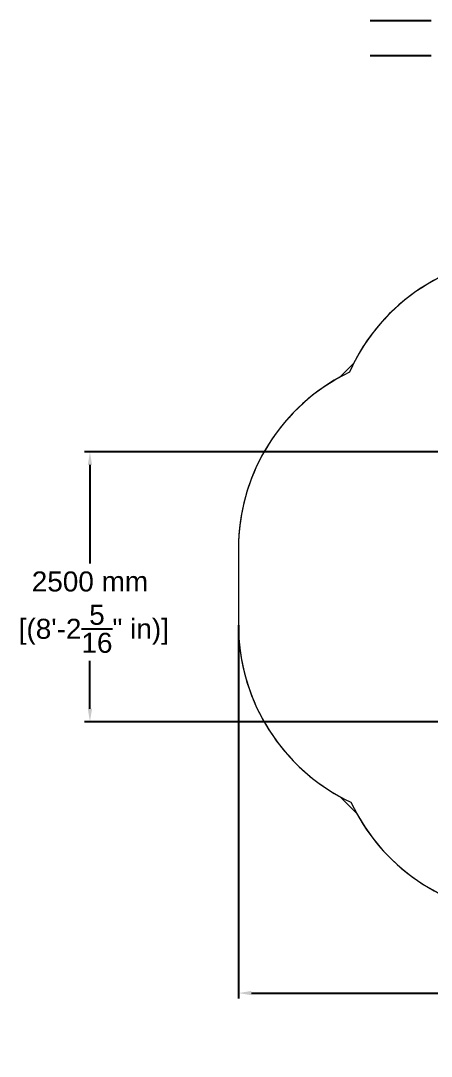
# Model space of a CAD drawing. Extents: x -5037 to 5384, y -4346 to 5633.
# Drawn here: x -5037 to -1236, y -4346 to 5235 of the extents above; entities that cross this region are included whole.
import ezdxf

# ---------------------------------------------------------------- set-up
doc = ezdxf.new("R2010")
doc.units = 0
doc.header["$LTSCALE"] = 5
doc.header["$PDMODE"] = 33
doc.header["$PDSIZE"] = 20
doc.layers.get('Defpoints').update_dxf_attribs({"linetype": 'CONTINUOUS'})
for name, color, linetype in [('Lg_area', 4, 'CONTINUOUS'), ('Lg_dim', 7, 'CONTINUOUS'), ('Lg_txt', 4, 'CONTINUOUS')]:
    doc.layers.add(name, color=color, linetype=linetype)
doc.styles.add('LG1', font='arial.ttf', dxfattribs={"height": 185})
doc.dimstyles.new('LG_DIM', dxfattribs={"dimtxt": 185, "dimasz": 120, "dimexe": 50, "dimexo": 1, "dimgap": 50, "dimtad": 0, "dimtih": 1, "dimtoh": 1, "dimdec": 0, "dimrnd": 10, "dimdsep": 46, "dimtxsty": 'LG1', "dimcen": 2.5, "dimclrt": 4, "dimadec": 4, "dimazin": 0, "dimtfac": 1, "dimtdec": 0, "dimtmove": 0, "dimatfit": 3, "dimfxl": 1, "dimtolj": 1, "dimtzin": 0, "dimarcsym": 0})

# ---------------------------------------------------------------- blocks, each defined once
blk = doc.blocks.new('*D4')
at = {"layer": 'Defpoints', "color": 0, "transparency": 16777216}
for p in [(-3021.5, -355.6), (3050.1, -354.6), (3050.1, -3761.6)]:
    blk.add_point(p, dxfattribs=at)
at = {"layer": 'Lg_dim', "color": 0, "lineweight": -2, "transparency": 16777216}
for p, q in [((-3021.5, -356.6), (-3021.5, -3811.6)), ((3050.1, -355.6), (3050.1, -3811.6)), ((-2901.5, -3761.6), (-1139.3, -3761.6)), ((2930.1, -3761.6), (546.8, -3761.6))]:
    blk.add_line(p, q, dxfattribs=at)
at = {"layer": 'Lg_dim', "color": 0, "transparency": 16777216}
for points in [[(-2901.5, -3741.6), (-2901.5, -3781.6), (-3021.5, -3761.6)], [(2930.1, -3741.6), (2930.1, -3781.6), (3050.1, -3761.6)]]:
    blk.add_solid(points, dxfattribs=at)
at = {"layer": 'Lg_dim', "color": 4, "transparency": 16777216, "insert": (-296.3, -3761.6), "char_height": 185, "attachment_point": 5, "style": 'LG1'}
blk.add_mtext('\\A1;6070 mm\\P [(19\'-11{\\H1.000000x;\\S1/4;}" in)]', dxfattribs=at)
blk = doc.blocks.new('*D7')
at = {"layer": 'Defpoints', "color": 0, "transparency": 16777216}
for p in [(-433.2, 1244.4), (-4396.1, -1250.6), (-433.2, -1250.6)]:
    blk.add_point(p, dxfattribs=at)
at = {"layer": 'Lg_dim', "color": 0, "lineweight": -2, "transparency": 16777216}
for p, q in [((-434.2, 1244.4), (-4446.1, 1244.4)), ((-4396.1, 1124.4), (-4396.1, 212.7)), ((-4396.1, -1130.6), (-4396.1, -687)), ((-434.2, -1250.6), (-4446.1, -1250.6))]:
    blk.add_line(p, q, dxfattribs=at)
at = {"layer": 'Lg_dim', "color": 0, "transparency": 16777216}
for points in [[(-4416.1, 1124.4), (-4376.1, 1124.4), (-4396.1, 1244.4)], [(-4416.1, -1130.6), (-4376.1, -1130.6), (-4396.1, -1250.6)]]:
    blk.add_solid(points, dxfattribs=at)
at = {"layer": 'Lg_dim', "color": 4, "transparency": 16777216, "insert": (-4396.1, -237.1), "char_height": 185, "attachment_point": 5, "style": 'LG1'}
blk.add_mtext('\\A1;2500 mm\\P [(8\'-2{\\H1.000000x;\\S5/16;}" in)]', dxfattribs=at)

msp = doc.modelspace()

# ---------------------------------------------------------------- linework, layer by layer
at = {"layer": 'Lg_area', "linetype": 'Continuous', "lineweight": 0}
for p, q in [((-2080.6, 1938.6), (-1956.2, 2063)), ((-3022, 348), (-3022, -354)), ((-1928.9, -2096.1), (-2080.4, -1944.6))]:
    msp.add_line(p, q, dxfattribs=at)
at = {"layer": 'Lg_area', "color": 83, "linetype": 'Continuous', "lineweight": 0}
msp.add_line((-3021.7, 347.7), (-3021.7, -354.3), dxfattribs=at)
for centre, start, end in [((-337.7, 1242.7), 90, 155.93453), ((-1207.7, 347.7), 115.68842, 180), ((-1207.7, -354.3), 180, 244.81337), ((-337.7, -1224.8), 205.15365, 270)]:
    msp.add_arc(centre, 1814, start, end, dxfattribs=at)
at = {"layer": 'Lg_area', "linetype": 'Continuous', "lineweight": 0}
for centre, start, end in [((-337.7, 1243), 90, 153.13361), ((-1207.7, 348), 118.75865, 180), ((-1207.7, -354), 180, 241.2487), ((-337.7, -1224.5), 208.71149, 270)]:
    msp.add_arc(centre, 1814.3, start, end, dxfattribs=at)
at = {"layer": 'Lg_txt'}
msp.add_lwpolyline([(-1238.6, 5234.6), (-1800.9, 5234.6)], dxfattribs=at)
at = {"layer": 'Lg_txt', "color": 83}
msp.add_lwpolyline([(-1238.6, 4909.5), (-1800.9, 4909.5)], dxfattribs=at)

# ---------------------------------------------------------------- dimensions: what is measured, and where the dimension line sits
at = {"layer": 'Lg_dim'}
dim = msp.add_linear_dim(base=(-4396.1, -1250.6), p1=(-433.2, 1244.4), p2=(-433.2, -1250.6), angle=90, dimstyle='LG_DIM', override={"dimpost": ' mm\\X'}, dxfattribs=at)
dim.commit()
dim.dimension.update_dxf_attribs({"geometry": '*D7', "text_midpoint": (-4396.1, -237.1), "dimtype": 160})
dim = msp.add_linear_dim(base=(3050.1, -3761.6), p1=(-3021.5, -355.6), p2=(3050.1, -354.6), dimstyle='LG_DIM', override={"dimpost": ' mm\\X'}, dxfattribs=at)
dim.commit()
dim.dimension.update_dxf_attribs({"geometry": '*D4', "text_midpoint": (-296.3, -3761.6), "dimtype": 160})

doc.saveas('drawing.dxf')
